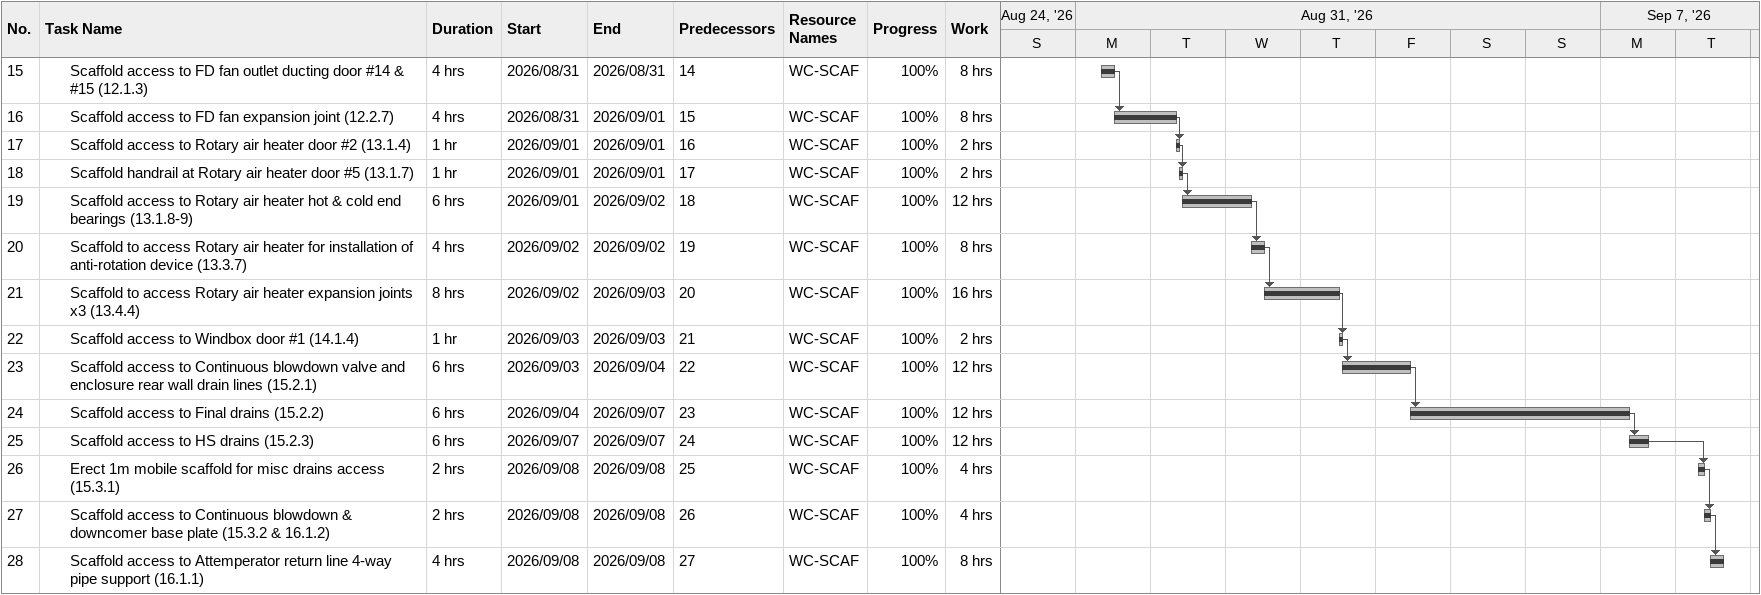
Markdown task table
| ID | Level | Task | Duration | Start | Finish | Predecessors | Resources | % complete | Work (h) |
|---|---|---|---|---|---|---|---|---|---|
| 15 | 3 | Scaffold access to FD fan outlet ducting door #14 & #15 (12.1.3) | 4h | 2026-08-31 | 2026-08-31 | 14 | WC-SCAF | 100 | 8 |
| 16 | 3 | Scaffold access to FD fan expansion joint (12.2.7) | 4h | 2026-08-31 | 2026-09-01 | 15 | WC-SCAF | 100 | 8 |
| 17 | 3 | Scaffold access to Rotary air heater door #2 (13.1.4) | 1h | 2026-09-01 | 2026-09-01 | 16 | WC-SCAF | 100 | 2 |
| 18 | 3 | Scaffold handrail at Rotary air heater door #5 (13.1.7) | 1h | 2026-09-01 | 2026-09-01 | 17 | WC-SCAF | 100 | 2 |
| 19 | 3 | Scaffold access to Rotary air heater hot & cold end bearings (13.1.8-9) | 6h | 2026-09-01 | 2026-09-02 | 18 | WC-SCAF | 100 | 12 |
| 20 | 3 | Scaffold to access Rotary air heater for installation of anti-rotation device (13.3.7) | 4h | 2026-09-02 | 2026-09-02 | 19 | WC-SCAF | 100 | 8 |
| 21 | 3 | Scaffold to access Rotary air heater expansion joints x3 (13.4.4) | 8h | 2026-09-02 | 2026-09-03 | 20 | WC-SCAF | 100 | 16 |
| 22 | 3 | Scaffold access to Windbox door #1 (14.1.4) | 1h | 2026-09-03 | 2026-09-03 | 21 | WC-SCAF | 100 | 2 |
| 23 | 3 | Scaffold access to Continuous blowdown valve and enclosure rear wall drain lines (15.2.1) | 6h | 2026-09-03 | 2026-09-04 | 22 | WC-SCAF | 100 | 12 |
| 24 | 3 | Scaffold access to Final drains (15.2.2) | 6h | 2026-09-04 | 2026-09-07 | 23 | WC-SCAF | 100 | 12 |
| 25 | 3 | Scaffold access to HS drains (15.2.3) | 6h | 2026-09-07 | 2026-09-07 | 24 | WC-SCAF | 100 | 12 |
| 26 | 3 | Erect 1m mobile scaffold for misc drains access (15.3.1) | 2h | 2026-09-08 | 2026-09-08 | 25 | WC-SCAF | 100 | 4 |
| 27 | 3 | Scaffold access to Continuous blowdown & downcomer base plate (15.3.2 & 16.1.2) | 2h | 2026-09-08 | 2026-09-08 | 26 | WC-SCAF | 100 | 4 |
| 28 | 3 | Scaffold access to Attemperator return line 4-way pipe support (16.1.1) | 4h | 2026-09-08 | 2026-09-08 | 27 | WC-SCAF | 100 | 8 |
